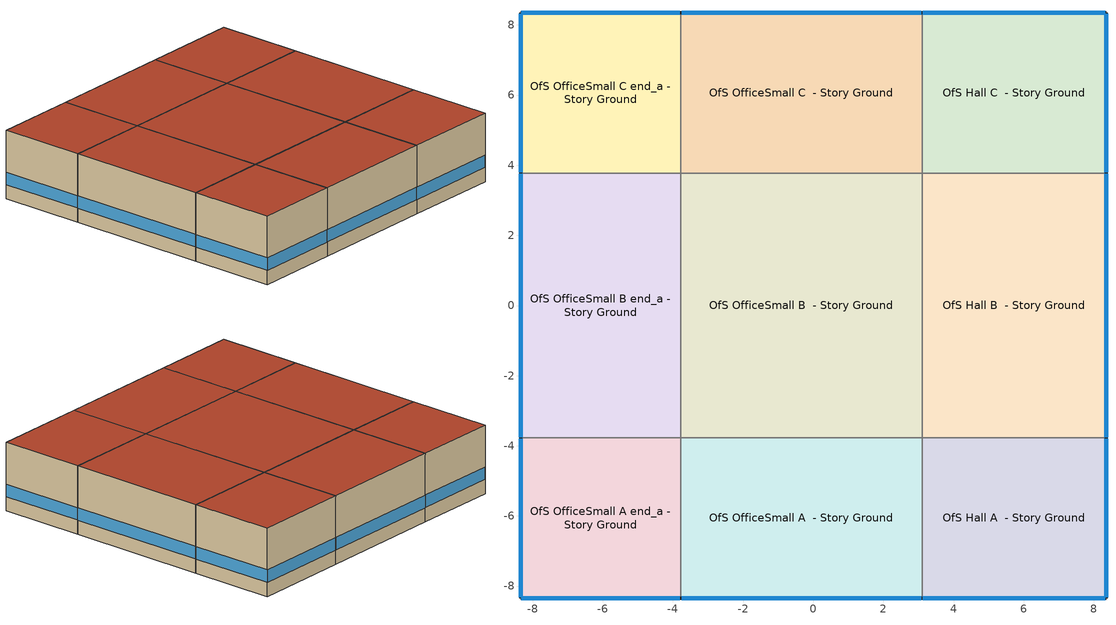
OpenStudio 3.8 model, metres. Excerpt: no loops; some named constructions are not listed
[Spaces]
OfS OfficeSmall A end_a - Story Ground
 floor ground (Foundation F 126 Perim 914 Area 209): -8.35,-8.35 -8.35,-3.78 -3.78,-3.78 -3.78,-8.35 z0
 wall outside: -8.35,-3.78 -8.35,-8.35 -3.78,-8.35 z0:3.66
 wall to OfS OfficeSmall B end_a - Story Ground: -3.78,-3.78 -8.35,-3.78 z0:3.66
 wall to OfS OfficeSmall A  - Story Ground: -3.78,-8.35 -3.78,-3.78 z0:3.66
 window (Window U-0.5 SHGC 0.27): -8.35,-3.8 -8.35,-8.32 / -8.32,-8.35 -3.8,-8.35 z0.76:1.43
 roof outside: -3.78,-8.35 -3.78,-3.78 -8.35,-3.78 -8.35,-8.35 z3.66
OfS OfficeSmall B end_a - Story Ground
 floor ground (Foundation F 126 Perim 755 Area 3452): -8.35,-3.78 -8.35,3.78 -3.78,3.78 -3.78,-3.78 z0
 wall outside: -8.35,3.78 -8.35,-3.78 z0:3.66
 wall to OfS OfficeSmall C end_a - Story Ground: -3.78,3.78 -8.35,3.78 z0:3.66
 wall to OfS OfficeSmall B  - Story Ground: -3.78,-3.78 -3.78,3.78 z0:3.66
 window (Window U-0.5 SHGC 0.27): -8.35,3.75 -8.35,-3.75 z0.76:1.42
 roof outside: -3.78,-3.78 -3.78,3.78 -8.35,3.78 -8.35,-3.78 z3.66
OfS OfficeSmall C end_a - Story Ground
 floor ground (Foundation F 126 Perim 914 Area 209): -8.35,3.78 -8.35,8.35 -3.78,8.35 -3.78,3.78 z0
 wall outside: -3.78,8.35 -8.35,8.35 -8.35,3.78 z0:3.66
 wall to OfS OfficeSmall C  - Story Ground: -3.78,3.78 -3.78,8.35 z0:3.66
 window (Window U-0.5 SHGC 0.27): -8.35,8.32 -8.35,3.8 / -3.8,8.35 -8.32,8.35 z0.76:1.43
 roof outside: -3.78,3.78 -3.78,8.35 -8.35,8.35 -8.35,3.78 z3.66
OfS OfficeSmall A  - Story Ground
 floor ground (Foundation F 126 Perim 688 Area 3145): -3.78,-8.35 -3.78,-3.78 3.1,-3.78 3.1,-8.35 z0
 wall outside: -3.78,-8.35 3.1,-8.35 z0:3.66
 wall to OfS OfficeSmall B  - Story Ground: 3.1,-3.78 -3.78,-3.78 z0:3.66
 wall to OfS Hall A  - Story Ground: 3.1,-8.35 3.1,-3.78 z0:3.66
 window (Window U-0.5 SHGC 0.27): -3.75,-8.35 3.08,-8.35 z0.76:1.43
 roof outside: 3.1,-8.35 3.1,-3.78 -3.78,-3.78 -3.78,-8.35 z3.66
OfS OfficeSmall B  - Story Ground
 floor ground (Foundation F 126 Perim 0 Area 5194): -3.78,-3.78 -3.78,3.78 3.1,3.78 3.1,-3.78 z0
 wall to OfS OfficeSmall C  - Story Ground: 3.1,3.78 -3.78,3.78 z0:3.66
 wall to OfS Hall B  - Story Ground: 3.1,-3.78 3.1,3.78 z0:3.66
 roof outside: 3.1,-3.78 3.1,3.78 -3.78,3.78 -3.78,-3.78 z3.66
OfS OfficeSmall C  - Story Ground
 floor ground (Foundation F 126 Perim 688 Area 3145): -3.78,3.78 -3.78,8.35 3.1,8.35 3.1,3.78 z0
 wall outside: 3.1,8.35 -3.78,8.35 z0:3.66
 wall to OfS Hall C  - Story Ground: 3.1,3.78 3.1,8.35 z0:3.66
 window (Window U-0.5 SHGC 0.27): 3.08,8.35 -3.75,8.35 z0.76:1.43
 roof outside: 3.1,3.78 3.1,8.35 -3.78,8.35 -3.78,3.78 z3.66
OfS Hall A  - Story Ground
 floor ground (Foundation F 126 Perim 982 Area 2397): 3.1,-8.35 3.1,-3.78 8.35,-3.78 8.35,-8.35 z0
 wall outside: 3.1,-8.35 8.35,-8.35 8.35,-3.78 z0:3.66
 wall to OfS Hall B  - Story Ground: 8.35,-3.78 3.1,-3.78 z0:3.66
 window (Window U-0.5 SHGC 0.27): 3.13,-8.35 8.32,-8.35 / 8.35,-8.32 8.35,-3.8 z0.76:1.43
 roof outside: 8.35,-8.35 8.35,-3.78 3.1,-3.78 3.1,-8.35 z3.66
OfS Hall B  - Story Ground
 floor ground (Foundation F 126 Perim 755 Area 3959): 3.1,-3.78 3.1,3.78 8.35,3.78 8.35,-3.78 z0
 wall outside: 8.35,-3.78 8.35,3.78 z0:3.66
 wall to OfS Hall C  - Story Ground: 8.35,3.78 3.1,3.78 z0:3.66
 window (Window U-0.5 SHGC 0.27): 8.35,-3.75 8.35,3.75 z0.76:1.42
 roof outside: 8.35,-3.78 8.35,3.78 3.1,3.78 3.1,-3.78 z3.66
OfS Hall C  - Story Ground
 floor ground (Foundation F 126 Perim 982 Area 2397): 3.1,3.78 3.1,8.35 8.35,8.35 8.35,3.78 z0
 wall outside: 8.35,3.78 8.35,8.35 3.1,8.35 z0:3.66
 window (Window U-0.5 SHGC 0.27): 8.32,8.35 3.13,8.35 / 8.35,3.8 8.35,8.32 z0.76:1.43
 roof outside: 8.35,3.78 8.35,8.35 3.1,8.35 3.1,3.78 z3.66
[Schedule:Ruleset]
Name | Default Day Schedule | Summer Design Day Schedule | Winter Design Day Schedule
DEER Activity 147W/person | DEER Activity 147W/person Default | DEER Activity 147W/person Summer Design Day | DEER Activity 147W/person Winter Design Day
D17_OfS_Hall_LF_Yr | D17_OfS_Hall_LF_Yr Default | D17_OfS_Hall_LF_Yr Summer Design Day | D17_OfS_Hall_LF_Yr Winter Design Day
D17_OfS_Hall_LF_Yr BPR Adjusted | D17_OfS_Hall_LF_Yr Default 1 | D17_OfS_Hall_LF_Yr Summer Design Day 1 | D17_OfS_Hall_LF_Yr Winter Design Day 1
[Schedule:Day]
Clothing Schedule Summer Clothes: 24, 0, 0.5
D_OfS_All_Occup_Yr Sat Day: Average, 0, 15, 0.0375, 0, 30, 0.025, 0, 45, 0.0125, 1, 0, 0, 4, 45, 0, 5, 0, 0.0225, 5, 15, 0.045, 5, 30, 0.0675, 5, 45, 0.09, 6, 0, 0.1175, 6, 15, 0.145, 6, 30, 0.1725, 6, 45, 0.2, 13, 37, 0.2, 13, 52, 0.175, 14, 7, 0.15, 14, 22, 0.125, 14, 37, 0.1, 14, 52, 0.125, 15, 7, 0.15, 15, 22, 0.175, 15, 37, 0.2, 21, 0, 0.2, 21, 15, 0.1875, 21, 30, 0.175, 21, 45, 0.1625, 22, 0, 0.15, 22, 15, 0.1375, 22, 30, 0.125, 22, 45, 0.1125, 23, 0, 0.1, 23, 15, 0.0875, 23, 30, 0.075, 23, 45, 0.0625, 24, 0, 0.05
D_OfS_All_Occup_Yr Sun Day: Average, 9, 0, 0, 24, 0, 0
DEER Activity 147W/person Default; autogen DEER Activity 147W/person 0_day_sch: Average, 24, 0, 147
DEER Activity 147W/person Winter Design Day; DEER Activity 147W/person Summer Design Day: 24, 0, 147
D17_OfS_Hall_LF_Yr Default: Average, 0, 15, 0.3575, 0, 30, 0.31, 0, 45, 0.2875, 1, 0, 0.265, 1, 15, 0.2425, 1, 30, 0.22, 1, 45, 0.055, 2, 0, 0.06875, 2, 15, 0.0825, 2, 30, 0.09625, 2, 45, 0.11, 3, 0, 0.1225, 3, 15, 0.135, 3, 30, 0.1475, 3, 45, 0.16, 4, 0, 0.185, 4, 15, 0.21, 4, 30, 0.235, 4, 45, 0.26, 5, 0, 0.32, 5, 15, 0.38, 5, 30, 0.44, 5, 45, 0.5, 6, 0, 0.5425, 6, 15, 0.585, 6, 30, 0.6275, 6, 45, 0.67, 7, 0, 0.6875, 7, 15, 0.705, 7, 30, 0.7225, 7, 45, 0.74, 16, 37, 0.74, 16, 52, 0.737949, 17, 7, 0.735897, 17, 22, 0.733846, 17, 37, 0.731795, 17, 52, 0.729744, 18, 7, 0.727692, 18, 22, 0.725641, 18, 37, 0.72359, 18, 52, 0.721538, 19, 7, 0.719487, 19, 22, 0.717436, 19, 37, 0.715385, 19, 52, 0.713333, 20, 7, 0.711282, 20, 22, 0.709231, 20, 37, 0.707179, 20, 52, 0.705128, 21, 7, 0.703077, 21, 22, 0.701026, 21, 30, 0.7, 21, 45, 0.685, 22, 0, 0.67, 22, 15, 0.655, 22, 30, 0.64, 22, 45, 0.605, 23, 0, 0.57, 23, 15, 0.535, 23, 30, 0.5, 23, 45, 0.4525, 24, 0, 0.405
D17_OfS_Hall_LF_Yr Summer Design Day; D_OfS_All_C_Inf_Yr Sun Day; D17_OfS_Hall_LF_Yr Summer Design Day 1: 24, 0, 1
D17_OfS_Hall_LF_Yr Wknd Day; autogen Schedule Rule 6 1_day_sch: Average, 6, 30, 0.288, 6, 45, 0.292939, 7, 0, 0.297879, 7, 15, 0.302818, 7, 30, 0.307757, 7, 45, 0.310818, 8, 0, 0.313879, 8, 15, 0.316939, 8, 30, 0.32, 15, 0, 0.32, 15, 15, 0.318, 15, 30, 0.316, 15, 45, 0.314, 16, 0, 0.312, 16, 15, 0.31, 16, 30, 0.308, 16, 45, 0.306, 17, 0, 0.304, 17, 15, 0.302, 17, 30, 0.3, 17, 45, 0.298, 18, 0, 0.296, 18, 15, 0.294, 18, 30, 0.292, 18, 45, 0.29, 19, 0, 0.288, 24, 0, 0.288
D17_OfS_Hall_LF_Yr Winter Design Day; D17_OfS_Hall_LF_Yr Winter Design Day 1: 24, 0, 0
D_OfS_All_Misc_Yr Wknd|Hol Day; autogen Schedule Rule 8 1_day_sch: Average, 24, 0, 0.4
D_OfS_All_C_Inf_Yr Default|Wkdy Day; D_OfS_All_C_Inf_Yr Sat Day: 7, 0, 1, 18, 0, 0.5, 24, 0, 1
D17_OfS_OffSm_LF_Yr Wknd Day; autogen Schedule Rule 13 1_day_sch: Average, 6, 30, 0.288, 6, 45, 0.289333, 7, 0, 0.290667, 7, 15, 0.292, 7, 30, 0.293333, 7, 45, 0.295333, 8, 0, 0.297333, 8, 15, 0.299333, 8, 30, 0.301333, 8, 45, 0.304667, 9, 0, 0.308, 9, 15, 0.311333, 9, 30, 0.314667, 9, 45, 0.316, 10, 0, 0.317333, 10, 15, 0.318667, 10, 30, 0.32, 15, 30, 0.32, 15, 45, 0.318, 16, 0, 0.316, 16, 15, 0.314, 16, 30, 0.312, 16, 45, 0.309333, 17, 0, 0.306667, 17, 15, 0.304, 17, 30, 0.301333, 17, 45, 0.299333, 18, 0, 0.297333, 18, 15, 0.295333, 18, 30, 0.293333, 18, 45, 0.292, 19, 0, 0.290667, 19, 15, 0.289333, 19, 30, 0.288, 24, 0, 0.288
D_OfS_All_HTemp_Yr Sat Day: Average, 24, 0, 18.8889
D_OfS_All_HTemp_Yr Sun Day: Average, 9, 0, 18.8889, 24, 0, 18.8889
D_OfS_All_CTemp_Yr Sat Day: Average, 24, 0, 22.7778
D_OfS_All_CTemp_Yr Sun Day: Average, 9, 0, 22.7778, 24, 0, 22.7778
Building Hours of Operation NonResidential Sunday: 9, 0, 0, 22, 15, 1, 24, 0, 0
autogen DEER Activity 132W/person 0_day_sch: Average, 24, 0, 132
D17_OfS_Hall_LF_Yr Default 1: No, 0, 15, 0.698679, 0, 30, 0.693547, 0, 45, 0.691117, 1, 0, 0.688686, 1, 15, 0.686255, 1, 30, 0.683825, 1, 45, 0.666, 2, 0, 0.667485, 2, 15, 0.668971, 2, 30, 0.670456, 2, 45, 0.671942, 3, 0, 0.673292, 3, 15, 0.674642, 3, 30, 0.675993, 3, 45, 0.677343, 4, 0, 0.680044, 4, 15, 0.682745, 4, 30, 0.685445, 4, 45, 0.688146, 5, 0, 0.694628, 5, 15, 0.701109, 5, 30, 0.707591, 5, 45, 0.714073, 6, 0, 0.718664, 6, 15, 0.723255, 6, 30, 0.727847, 6, 45, 0.732438, 7, 0, 0.734328, 7, 15, 0.736219, 7, 30, 0.738109, 7, 45, 0.74, 16, 37, 0.74, 16, 52, 0.739778, 17, 7, 0.739557, 17, 22, 0.739335, 17, 37, 0.739114, 17, 52, 0.738892, 18, 7, 0.73867, 18, 22, 0.738449, 18, 37, 0.738227, 18, 52, 0.738006, 19, 7, 0.737784, 19, 22, 0.737562, 19, 37, 0.737341, 19, 52, 0.737119, 20, 7, 0.736898, 20, 22, 0.736676, 20, 37, 0.736454, 20, 52, 0.736233, 21, 7, 0.736011, 21, 22, 0.73579, 21, 30, 0.735679, 21, 45, 0.734058, 22, 0, 0.732438, 22, 15, 0.730818, 22, 30, 0.729197, 22, 45, 0.725416, 23, 0, 0.721635, 23, 15, 0.717854, 23, 30, 0.714073, 23, 45, 0.708942, 24, 0, 0.70381
[Schedule:Rule] Apply Sunday=Yes; Apply Saturday=Yes
Name | Schedule Ruleset | Rule Order | Day Schedule | Date Specification Type | Start Month | Start Day | End Month | End Day | Apply Monday | Apply Tuesday | Apply Wednesday | Apply Thursday | Apply Friday | Specific Month 1 | Specific Day 1 | Specific Month 2 | Specific Day 2 | Specific Month 3 | Specific Day 3 | Specific Month 4 | Specific Day 4 | Specific Month 5 | Specific Day 5 | Specific Month 6 | Specific Day 6 | Specific Month 7 | Specific Day 7 | Specific Month 8 | Specific Day 8 | Specific Month 9 | Specific Day 9 | Specific Month 10 | Specific Day 10 | Specific Month 11 | Specific Day 11 | Specific Month 12 | Specific Day 12 | Specific Month 13 | Specific Day 13 | Specific Month 14 | Specific Day 14 | Specific Month 15 | Specific Day 15 | Specific Month 16 | Specific Day 16 | Specific Month 17 | Specific Day 17 | Specific Month 18 | Specific Day 18 | Specific Month 19 | Specific Day 19 | Specific Month 20 | Specific Day 20 | Specific Month 21 | Specific Day 21 | Specific Month 22 | Specific Day 22 | Specific Month 23 | Specific Day 23 | Specific Month 24 | Specific Day 24 | Specific Month 25 | Specific Day 25 | Specific Month 26 | Specific Day 26 | Specific Month 27 | Specific Day 27 | Specific Month 28 | Specific Day 28 | Specific Month 29 | Specific Day 29 | Specific Month 30 | Specific Day 30 | Specific Month 31 | Specific Day 31 | Specific Month 32 | Specific Day 32 | Specific Month 33 | Specific Day 33 | Specific Month 34 | Specific Day 34 | Specific Month 35 | Specific Day 35 | Specific Month 36 | Specific Day 36 | Specific Month 37 | Specific Day 37 | Specific Month 38 | Specific Day 38 | Specific Month 39 | Specific Day 39 | Specific Month 40 | Specific Day 40 | Specific Month 41 | Specific Day 41 | Specific Month 42 | Specific Day 42 | Specific Month 43 | Specific Day 43 | Specific Month 44 | Specific Day 44 | Specific Month 45 | Specific Day 45 | Specific Month 46 | Specific Day 46 | Specific Month 47 | Specific Day 47 | Specific Month 48 | Specific Day 48 | Specific Month 49 | Specific Day 49 | Specific Month 50 | Specific Day 50 | Specific Month 51 | Specific Day 51 | Specific Month 52 | Specific Day 52
Schedule Rule 6 | D17_OfS_Hall_LF_Yr | 0 | D17_OfS_Hall_LF_Yr Wknd Day | DateRange | 1 | 1 | 12 | 31
autogen Schedule Rule 6 1 | D17_OfS_Hall_LF_Yr | 1 | autogen Schedule Rule 6 1_day_sch | SpecificDates |  |  |  |  | Yes | Yes | Yes | Yes | Yes | 1 | 7 | 1 | 14 | 1 | 21 | 1 | 28 | 2 | 4 | 2 | 11 | 2 | 18 | 2 | 25 | 3 | 4 | 3 | 11 | 3 | 18 | 3 | 25 | 4 | 1 | 4 | 8 | 4 | 15 | 4 | 22 | 4 | 29 | 5 | 6 | 5 | 13 | 5 | 20 | 5 | 27 | 6 | 3 | 6 | 10 | 6 | 17 | 6 | 24 | 7 | 1 | 7 | 8 | 7 | 15 | 7 | 22 | 7 | 29 | 8 | 5 | 8 | 12 | 8 | 19 | 8 | 26 | 9 | 2 | 9 | 9 | 9 | 16 | 9 | 23 | 9 | 30 | 10 | 7 | 10 | 14 | 10 | 21 | 10 | 28 | 11 | 4 | 11 | 11 | 11 | 18 | 11 | 25 | 12 | 2 | 12 | 9 | 12 | 16 | 12 | 23 | 12 | 30
autogen DEER Activity 147W/person 0 | DEER Activity 147W/person | 0 | autogen DEER Activity 147W/person 0_day_sch | SpecificDates |  |  |  |  | Yes | Yes | Yes | Yes | Yes | 1 | 7 | 1 | 14 | 1 | 21 | 1 | 28 | 2 | 4 | 2 | 11 | 2 | 18 | 2 | 25 | 3 | 4 | 3 | 11 | 3 | 18 | 3 | 25 | 4 | 1 | 4 | 8 | 4 | 15 | 4 | 22 | 4 | 29 | 5 | 6 | 5 | 13 | 5 | 20 | 5 | 27 | 6 | 3 | 6 | 10 | 6 | 17 | 6 | 24 | 7 | 1 | 7 | 8 | 7 | 15 | 7 | 22 | 7 | 29 | 8 | 5 | 8 | 12 | 8 | 19 | 8 | 26 | 9 | 2 | 9 | 9 | 9 | 16 | 9 | 23 | 9 | 30 | 10 | 7 | 10 | 14 | 10 | 21 | 10 | 28 | 11 | 4 | 11 | 11 | 11 | 18 | 11 | 25 | 12 | 2 | 12 | 9 | 12 | 16 | 12 | 23 | 12 | 30
Schedule Rule 24 | D17_OfS_Hall_LF_Yr BPR Adjusted | 0 | D17_OfS_Hall_LF_Yr Wknd Day | DateRange | 1 | 1 | 12 | 31
autogen Schedule Rule 6 2 | D17_OfS_Hall_LF_Yr BPR Adjusted | 1 | autogen Schedule Rule 6 1_day_sch | SpecificDates |  |  |  |  | Yes | Yes | Yes | Yes | Yes | 1 | 7 | 1 | 14 | 1 | 21 | 1 | 28 | 2 | 4 | 2 | 11 | 2 | 18 | 2 | 25 | 3 | 4 | 3 | 11 | 3 | 18 | 3 | 25 | 4 | 1 | 4 | 8 | 4 | 15 | 4 | 22 | 4 | 29 | 5 | 6 | 5 | 13 | 5 | 20 | 5 | 27 | 6 | 3 | 6 | 10 | 6 | 17 | 6 | 24 | 7 | 1 | 7 | 8 | 7 | 15 | 7 | 22 | 7 | 29 | 8 | 5 | 8 | 12 | 8 | 19 | 8 | 26 | 9 | 2 | 9 | 9 | 9 | 16 | 9 | 23 | 9 | 30 | 10 | 7 | 10 | 14 | 10 | 21 | 10 | 28 | 11 | 4 | 11 | 11 | 11 | 18 | 11 | 25 | 12 | 2 | 12 | 9 | 12 | 16 | 12 | 23 | 12 | 30
